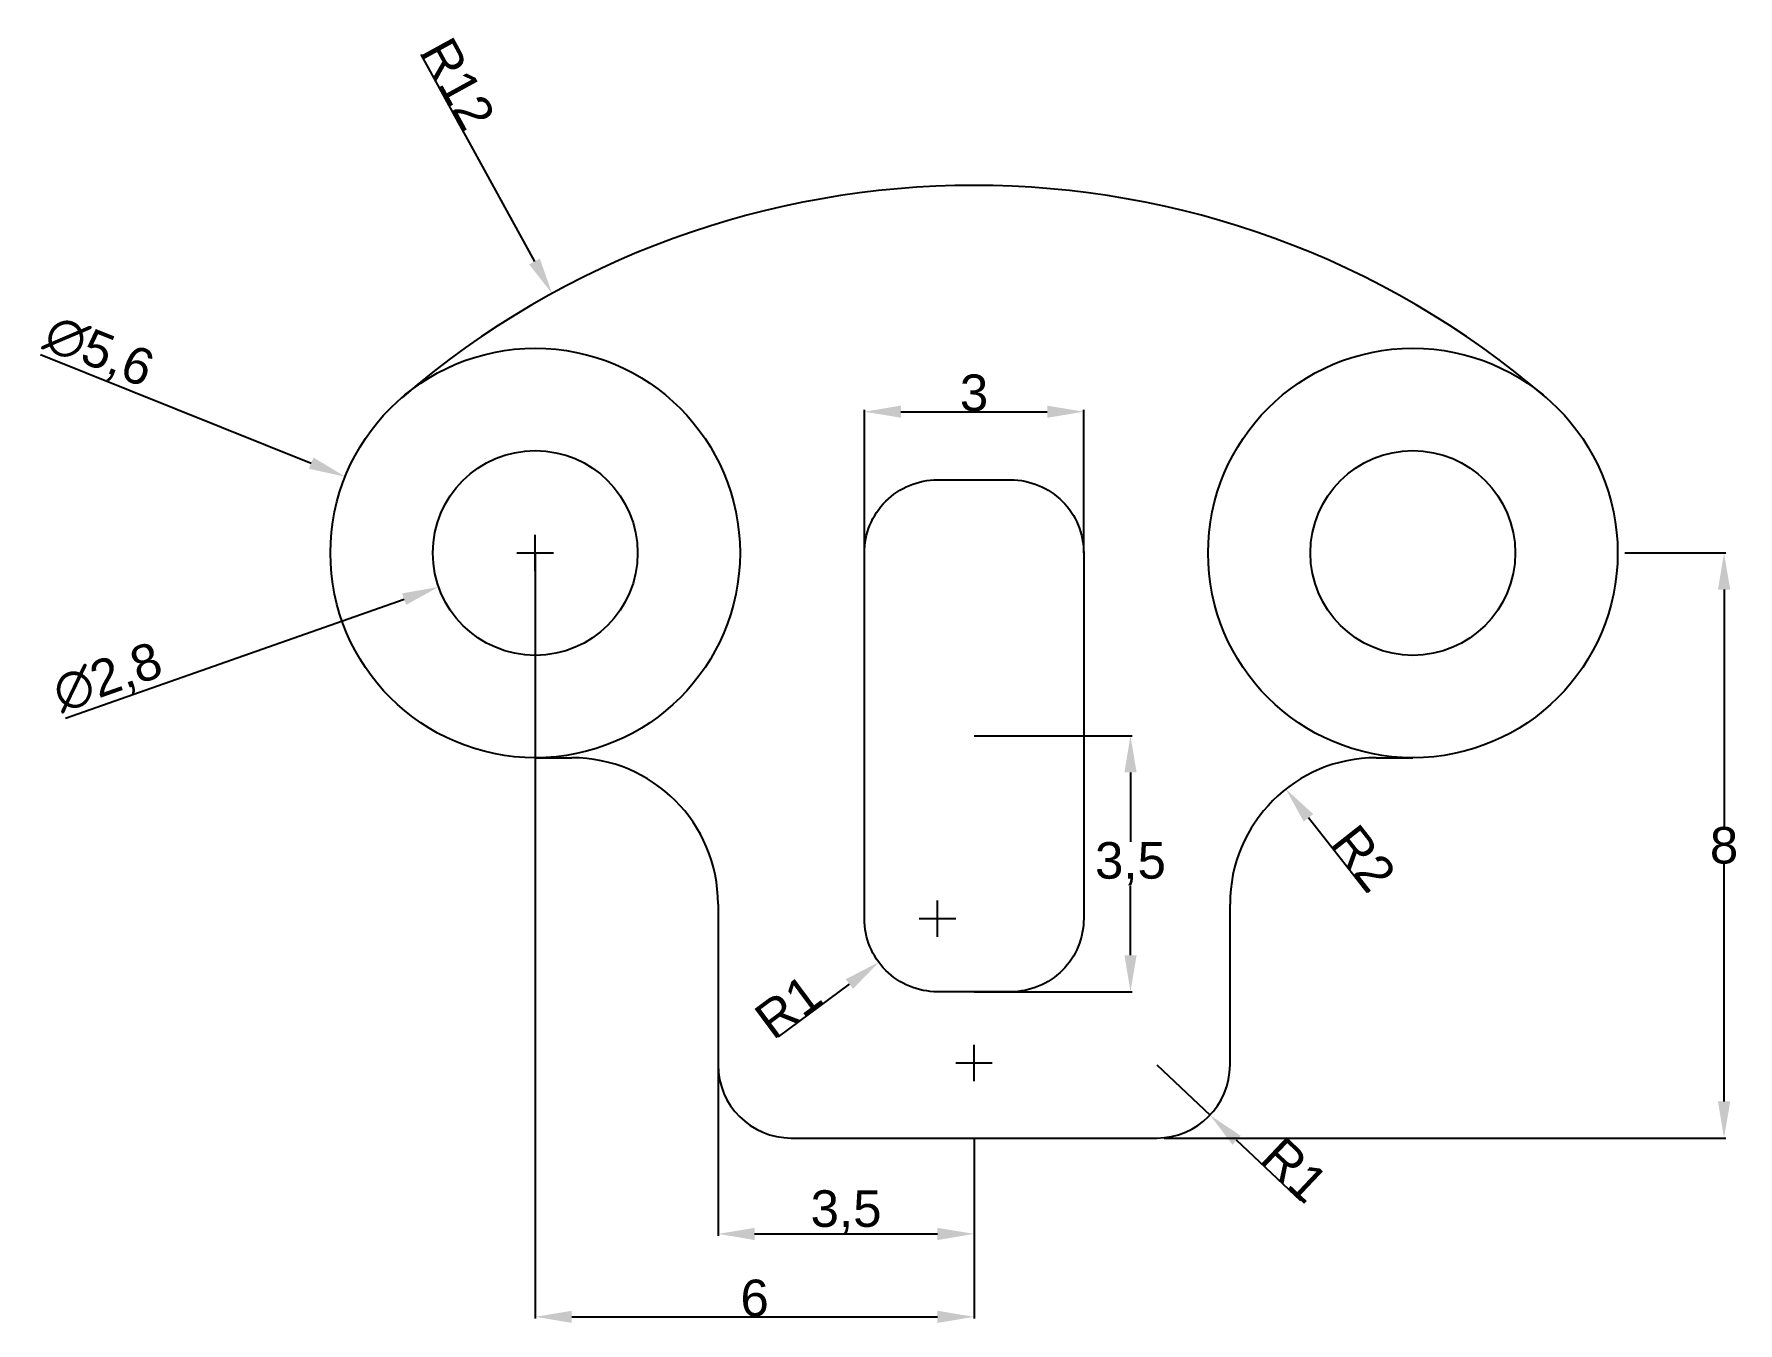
# Model space of a CAD drawing. Header units: millimetres. Extents: x 2493.8 to 2517.1, y 1832.9 to 1850.5.
import ezdxf

# ---------------------------------------------------------------- set-up
doc = ezdxf.new("R2010")
doc.units = ezdxf.units.MM
doc.styles.get("Standard").update_dxf_attribs({"font": 'arial.ttf'})
doc.dimstyles.new('ISO-25', dxfattribs={"dimscale": 0.1, "dimtxt": 5, "dimasz": 5, "dimexe": 0.25, "dimexo": 0, "dimgap": 0, "dimtad": 1, "dimtxsty": 'Standard', "dimcen": 2.5, "dimadec": 0, "dimazin": 0, "dimtfac": 1, "dimtmove": 0, "dimatfit": 3, "dimfxl": 1, "dimarcsym": 0})

# ---------------------------------------------------------------- blocks, each defined once
blk = doc.blocks.new('*D3')
at = {"color": 0, "lineweight": -2, "transparency": 16777216}
for p, q in [((2500.659, 1843.14), (2500.659, 1843.64)), ((2500.409, 1843.39), (2500.909, 1843.39)), ((2494.237, 1841.131), (2498.867, 1842.76))]:
    blk.add_line(p, q, dxfattribs=at)
at = {"color": 0, "transparency": 16777216}
blk.add_solid([(2498.839, 1842.838), (2498.894, 1842.681), (2499.338, 1842.926)], dxfattribs=at)
at = {"layer": 'Defpoints', "color": 0, "transparency": 16777216}
for p in [(2501.979, 1843.855), (2499.338, 1842.926)]:
    blk.add_point(p, dxfattribs=at)
at = {"color": 0, "transparency": 16777216, "insert": (2494.821, 1841.663), "char_height": 0.5, "attachment_point": 5, "rotation": 19.3846}
blk.add_mtext('∅2,8', dxfattribs=at)
blk = doc.blocks.new('*D4')
at = {"color": 0, "lineweight": -2, "transparency": 16777216}
for p, q in [((2493.895, 1846.104), (2497.596, 1844.619)), ((2500.659, 1843.14), (2500.659, 1843.64)), ((2500.409, 1843.39), (2500.909, 1843.39))]:
    blk.add_line(p, q, dxfattribs=at)
at = {"color": 0, "transparency": 16777216}
blk.add_solid([(2497.627, 1844.696), (2497.565, 1844.542), (2498.06, 1844.433)], dxfattribs=at)
at = {"layer": 'Defpoints', "color": 0, "transparency": 16777216}
for p in [(2498.06, 1844.433), (2503.257, 1842.348)]:
    blk.add_point(p, dxfattribs=at)
at = {"color": 0, "transparency": 16777216, "insert": (2494.685, 1846.12), "char_height": 0.5, "attachment_point": 5, "rotation": 338.1396}
blk.add_mtext('∅5,6', dxfattribs=at)
blk = doc.blocks.new('*D7')
at = {"color": 0, "lineweight": -2, "transparency": 16777216}
for p, q in [((2505.159, 1843.39), (2505.159, 1845.347)), ((2505.659, 1845.322), (2507.659, 1845.322)), ((2508.159, 1843.39), (2508.159, 1845.347))]:
    blk.add_line(p, q, dxfattribs=at)
at = {"color": 0, "transparency": 16777216}
for points in [[(2505.659, 1845.405), (2505.659, 1845.239), (2505.159, 1845.322)], [(2507.659, 1845.405), (2507.659, 1845.239), (2508.159, 1845.322)]]:
    blk.add_solid(points, dxfattribs=at)
at = {"layer": 'Defpoints', "color": 0, "transparency": 16777216}
for p in [(2508.159, 1845.322), (2505.159, 1843.39), (2508.159, 1843.39)]:
    blk.add_point(p, dxfattribs=at)
at = {"color": 0, "transparency": 16777216, "insert": (2506.659, 1845.577), "char_height": 0.5, "attachment_point": 5}
blk.add_mtext('3', dxfattribs=at)
blk = doc.blocks.new('*D8')
at = {"color": 0, "lineweight": -2, "transparency": 16777216}
for p, q in [((2506.659, 1840.89), (2508.823, 1840.89)), ((2508.798, 1840.39), (2508.798, 1839.441)), ((2508.798, 1837.89), (2508.798, 1838.84)), ((2506.659, 1837.39), (2508.823, 1837.39))]:
    blk.add_line(p, q, dxfattribs=at)
at = {"color": 0, "transparency": 16777216}
for points in [[(2508.715, 1840.39), (2508.882, 1840.39), (2508.798, 1840.89)], [(2508.715, 1837.89), (2508.882, 1837.89), (2508.798, 1837.39)]]:
    blk.add_solid(points, dxfattribs=at)
at = {"layer": 'Defpoints', "color": 0, "transparency": 16777216}
for p in [(2506.659, 1840.89), (2508.798, 1840.89), (2506.659, 1837.39)]:
    blk.add_point(p, dxfattribs=at)
at = {"color": 0, "transparency": 16777216, "insert": (2508.798, 1839.14), "char_height": 0.5, "attachment_point": 5}
blk.add_mtext('3,5', dxfattribs=at)
blk = doc.blocks.new('*D10')
at = {"color": 0, "lineweight": -2, "transparency": 16777216}
for p, q in [((2506.159, 1838.14), (2506.159, 1838.64)), ((2505.909, 1838.39), (2506.409, 1838.39)), ((2503.984, 1836.774), (2504.955, 1837.495))]:
    blk.add_line(p, q, dxfattribs=at)
at = {"color": 0, "transparency": 16777216}
blk.add_solid([(2504.905, 1837.562), (2505.005, 1837.429), (2505.356, 1837.794)], dxfattribs=at)
at = {"layer": 'Defpoints', "color": 0, "transparency": 16777216}
for p in [(2506.159, 1838.39), (2505.356, 1837.794)]:
    blk.add_point(p, dxfattribs=at)
at = {"color": 0, "transparency": 16777216, "insert": (2504.119, 1837.187), "char_height": 0.5, "attachment_point": 5, "rotation": 36.6203}
blk.add_mtext('R1', dxfattribs=at)
blk = doc.blocks.new('*D11')
at = {"color": 0, "lineweight": -2, "transparency": 16777216}
blk.add_line((2512.036, 1838.746), (2511.231, 1839.769), dxfattribs=at)
at = {"color": 0, "transparency": 16777216}
blk.add_solid([(2511.297, 1839.82), (2511.166, 1839.717), (2510.922, 1840.162)], dxfattribs=at)
at = {"layer": 'Defpoints', "color": 0, "transparency": 16777216}
for p in [(2510.922, 1840.162), (2512.159, 1838.59)]:
    blk.add_point(p, dxfattribs=at)
at = {"color": 0, "transparency": 16777216, "insert": (2511.985, 1839.216), "char_height": 0.5, "attachment_point": 5, "rotation": 308.2048}
blk.add_mtext('R2', dxfattribs=at)
blk = doc.blocks.new('*D12')
at = {"color": 0, "lineweight": -2, "transparency": 16777216}
for p, q in [((2509.159, 1836.39), (2509.886, 1835.703)), ((2511.128, 1834.529), (2510.249, 1835.36))]:
    blk.add_line(p, q, dxfattribs=at)
at = {"color": 0, "transparency": 16777216}
blk.add_solid([(2510.306, 1835.42), (2510.192, 1835.299), (2509.886, 1835.703)], dxfattribs=at)
at = {"layer": 'Defpoints', "color": 0, "transparency": 16777216}
for p in [(2509.159, 1836.39), (2509.886, 1835.703)]:
    blk.add_point(p, dxfattribs=at)
at = {"color": 0, "transparency": 16777216, "insert": (2511.043, 1834.955), "char_height": 0.5, "attachment_point": 5, "rotation": 316.6176}
blk.add_mtext('R1', dxfattribs=at)
blk = doc.blocks.new('*D13')
at = {"color": 0, "lineweight": -2, "transparency": 16777216}
for p, q in [((2515.559, 1843.39), (2516.939, 1843.39)), ((2516.914, 1842.89), (2516.914, 1839.645)), ((2516.914, 1835.89), (2516.914, 1839.135)), ((2509.259, 1835.39), (2516.939, 1835.39))]:
    blk.add_line(p, q, dxfattribs=at)
at = {"color": 0, "transparency": 16777216}
for points in [[(2516.831, 1842.89), (2516.998, 1842.89), (2516.914, 1843.39)], [(2516.831, 1835.89), (2516.998, 1835.89), (2516.914, 1835.39)]]:
    blk.add_solid(points, dxfattribs=at)
at = {"layer": 'Defpoints', "color": 0, "transparency": 16777216}
for p in [(2515.459, 1843.39), (2516.914, 1843.39), (2509.159, 1835.39)]:
    blk.add_point(p, dxfattribs=at)
at = {"color": 0, "transparency": 16777216, "insert": (2516.914, 1839.39), "char_height": 0.5, "attachment_point": 5}
blk.add_mtext('8', dxfattribs=at)
blk = doc.blocks.new('*D14')
at = {"color": 0, "lineweight": -2, "transparency": 16777216}
for p, q in [((2503.159, 1836.39), (2503.159, 1834.054)), ((2506.659, 1835.39), (2506.659, 1834.054)), ((2503.659, 1834.079), (2506.159, 1834.079))]:
    blk.add_line(p, q, dxfattribs=at)
at = {"color": 0, "transparency": 16777216}
for points in [[(2503.659, 1834.162), (2503.659, 1833.995), (2503.159, 1834.079)], [(2506.159, 1834.162), (2506.159, 1833.995), (2506.659, 1834.079)]]:
    blk.add_solid(points, dxfattribs=at)
at = {"layer": 'Defpoints', "color": 0, "transparency": 16777216}
for p in [(2503.159, 1836.39), (2506.659, 1835.39), (2506.659, 1834.079)]:
    blk.add_point(p, dxfattribs=at)
at = {"color": 0, "transparency": 16777216, "insert": (2504.909, 1834.379), "char_height": 0.5, "attachment_point": 5}
blk.add_mtext('3,5', dxfattribs=at)
blk = doc.blocks.new('*D15')
at = {"color": 0, "lineweight": -2, "transparency": 16777216}
for p, q in [((2500.659, 1843.39), (2500.659, 1832.92)), ((2506.659, 1835.39), (2506.659, 1832.92)), ((2501.159, 1832.945), (2506.159, 1832.945))]:
    blk.add_line(p, q, dxfattribs=at)
at = {"color": 0, "transparency": 16777216}
for points in [[(2501.159, 1833.028), (2501.159, 1832.862), (2500.659, 1832.945)], [(2506.159, 1833.028), (2506.159, 1832.862), (2506.659, 1832.945)]]:
    blk.add_solid(points, dxfattribs=at)
at = {"layer": 'Defpoints', "color": 0, "transparency": 16777216}
for p in [(2500.659, 1843.39), (2506.659, 1835.39), (2506.659, 1832.945)]:
    blk.add_point(p, dxfattribs=at)
at = {"color": 0, "transparency": 16777216, "insert": (2503.659, 1833.2), "char_height": 0.5, "attachment_point": 5}
blk.add_mtext('6', dxfattribs=at)
blk = doc.blocks.new('*D16')
at = {"color": 0, "lineweight": -2, "transparency": 16777216}
for p, q in [((2499.097, 1850.207), (2500.649, 1847.376)), ((2506.659, 1836.166), (2506.659, 1836.666)), ((2506.409, 1836.416), (2506.909, 1836.416))]:
    blk.add_line(p, q, dxfattribs=at)
at = {"color": 0, "transparency": 16777216}
blk.add_solid([(2500.722, 1847.416), (2500.576, 1847.336), (2500.889, 1846.938)], dxfattribs=at)
at = {"layer": 'Defpoints', "color": 0, "transparency": 16777216}
for p in [(2500.889, 1846.938), (2506.659, 1836.416)]:
    blk.add_point(p, dxfattribs=at)
at = {"color": 0, "transparency": 16777216, "insert": (2499.603, 1849.806), "char_height": 0.5, "attachment_point": 5, "rotation": 298.7375}
blk.add_mtext('R12', dxfattribs=at)

msp = doc.modelspace()

# ---------------------------------------------------------------- linework, layer by layer
for p, q in [((2500.659, 1840.59), (2501.159, 1840.59)), ((2512.159, 1840.59), (2512.659, 1840.59)), ((2503.159, 1838.59), (2503.159, 1836.39)), ((2510.159, 1836.39), (2510.159, 1838.59)), ((2504.159, 1835.39), (2509.159, 1835.39))]:
    msp.add_line(p, q)
msp.add_lwpolyline([(2506.159, 1844.39), (2507.159, 1844.39, -0.414214), (2508.159, 1843.39), (2508.159, 1838.39, -0.414214), (2507.159, 1837.39), (2506.159, 1837.39, -0.414214), (2505.159, 1838.39), (2505.159, 1843.39, -0.414214)], format="xyb", close=True)
for centre, radius in [((2500.659, 1843.39), 2.8), ((2512.659, 1843.39), 2.8), ((2500.659, 1843.39), 1.4), ((2512.659, 1843.39), 1.4)]:
    msp.add_circle(centre, radius)
for centre, radius, start, end in [((2506.659, 1836.416), 12, 49.2943, 130.7057), ((2501.159, 1838.59), 2, 0, 90), ((2512.159, 1838.59), 2, 90, 180), ((2504.159, 1836.39), 1, 180, 270), ((2509.159, 1836.39), 1, 270, 0)]:
    msp.add_arc(centre, radius, start, end)

# ---------------------------------------------------------------- dimensions: what is measured, and where the dimension line sits
at = {"color": 3}
dim = msp.add_radius_dim(center=(2506.659, 1836.416), mpoint=(2500.889, 1846.938), dimstyle='ISO-25', override={"dimtofl": 0}, dxfattribs=at)
dim.commit()
dim.dimension.update_dxf_attribs({"geometry": '*D16', "text_midpoint": (2499.383, 1849.686), "dimtype": 164})
for p1, p2, picture, middle in [((2503.257, 1842.348), (2498.06, 1844.433), '*D4', (2494.57, 1845.833)), ((2501.979, 1843.855), (2499.338, 1842.926), '*D3', (2494.923, 1841.372))]:
    dim = msp.add_diameter_dim_2p(p1=p1, p2=p2, dimstyle='ISO-25', override={"dimtofl": 0}, dxfattribs=at)
    dim.commit()
    dim.dimension.update_dxf_attribs({"geometry": picture, "text_midpoint": middle, "dimtype": 163})
for base, p1, p2, picture, middle in [((2508.159, 1845.322), (2505.159, 1843.39), (2508.159, 1843.39), '*D7', (2506.659, 1845.577)), ((2506.659, 1832.945), (2500.659, 1843.39), (2506.659, 1835.39), '*D15', (2503.659, 1833.2)), ((2506.659, 1834.079), (2503.159, 1836.39), (2506.659, 1835.39), '*D14', (2504.909, 1834.379))]:
    dim = msp.add_linear_dim(base=base, p1=p1, p2=p2, dimstyle='ISO-25', dxfattribs=at)
    dim.commit()
    dim.dimension.update_dxf_attribs({"geometry": picture, "text_midpoint": middle})
for base, p1, p2, override, picture, middle in [((2516.914, 1843.39), (2509.159, 1835.39), (2515.459, 1843.39), {"dimexo": 1, "dimtad": 0, "dimtih": 1}, '*D13', (2516.914, 1839.39)), ((2508.798, 1840.89), (2506.659, 1837.39), (2506.659, 1840.89), {"dimtad": 0, "dimtih": 1}, '*D8', (2508.798, 1839.14))]:
    dim = msp.add_linear_dim(base=base, p1=p1, p2=p2, angle=90, dimstyle='ISO-25', override=override, dxfattribs=at)
    dim.commit()
    dim.dimension.update_dxf_attribs({"geometry": picture, "text_midpoint": middle})
dim = msp.add_radius_dim(center=(2512.159, 1838.59), mpoint=(2510.922, 1840.162), dimstyle='ISO-25', dxfattribs=at)
dim.commit()
dim.dimension.update_dxf_attribs({"geometry": '*D11', "text_midpoint": (2511.788, 1839.061), "dimtype": 164})
dim = msp.add_radius_dim(center=(2506.159, 1838.39), mpoint=(2505.356, 1837.794), dimstyle='ISO-25', override={"dimtofl": 0}, dxfattribs=at)
dim.commit()
dim.dimension.update_dxf_attribs({"geometry": '*D10', "text_midpoint": (2504.119, 1837.187)})
dim = msp.add_radius_dim(center=(2509.159, 1836.39), mpoint=(2509.886, 1835.703), dimstyle='ISO-25', dxfattribs=at)
dim.commit()
dim.dimension.update_dxf_attribs({"geometry": '*D12', "text_midpoint": (2511.043, 1834.955)})

doc.saveas('drawing.dxf')
